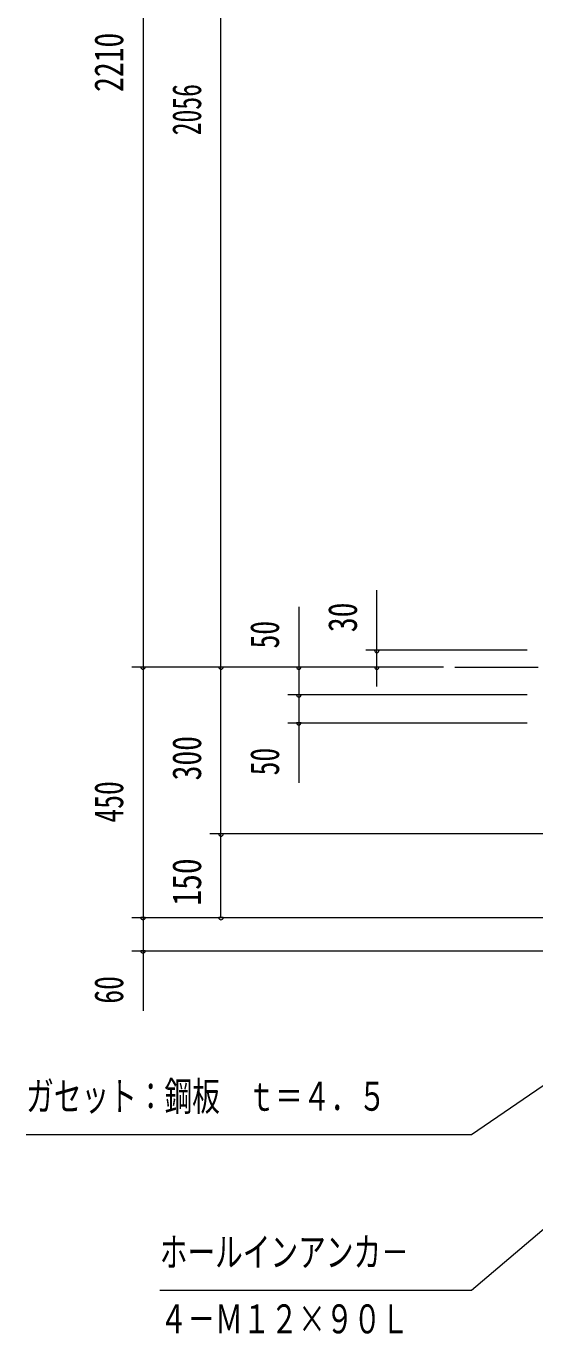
# Model space of a CAD drawing. Units: millimetres, scale not verified. Extents: x -23102 to 23102, y -10142 to 10142.
# Drawn here: x 11465 to 13750, y -1358 to 4516 of the extents above; entities that cross this region are included whole.
import ezdxf
from ezdxf.enums import TextEntityAlignment as Align

# ---------------------------------------------------------------- set-up
doc = ezdxf.new("R2010")
doc.units = ezdxf.units.MM
doc.header["$LTSCALE"] = 40
doc.layers.add('0-6_2-0BOLD', color=7, linetype='Continuous', lineweight=18)
doc.layers.add('0-A_2-5DIM', color=3, linetype='Continuous', lineweight=18)
doc.styles.add('ＭＳ ゴシック', font='')
doc.styles.get('ＭＳ ゴシック').set_extended_font_data('MS Gothic')

msp = doc.modelspace()

# ---------------------------------------------------------------- linework, layer by layer
at = {"layer": '0-6_2-0BOLD'}
msp.add_line((13390.45, 1637.43), (13765.46, 1637.43), dxfattribs=at)
at = {"layer": '0-A_2-5DIM'}
for p, q in [((11990.45, 7162.43), (11990.45, 92.44)), ((12340.45, 512.44), (12340.45, 7162.43)), ((13040.45, 1550.46), (13040.45, 1982.43)), ((12690.45, 1907.43), (12690.45, 1117.43)), ((13715.46, 1712.43), (12990.45, 1712.43)), ((13050.45, 1712.43), (13030.45, 1712.43)), ((13340.45, 1637.43), (11940.45, 1637.43)), ((12000.45, 1637.43), (11980.45, 1637.43)), ((12350.45, 1637.43), (12330.45, 1637.43)), ((12700.45, 1637.43), (12680.45, 1637.43)), ((13050.45, 1637.43), (13030.45, 1637.43)), ((13715.46, 1512.43), (12640.45, 1512.43)), ((12700.45, 1512.43), (12680.45, 1512.43)), ((12640.45, 1387.43), (13715.46, 1387.43)), ((12700.45, 1387.43), (12680.45, 1387.43)), ((15190.46, 887.43), (12290.45, 887.43)), ((12350.45, 887.43), (12330.45, 887.43)), ((15941.95, 937.8), (13465.46, -1162.57)), ((11940.45, 512.44), (15190.46, 512.44)), ((12000.45, 512.43), (11980.45, 512.43)), ((12350.45, 512.43), (12330.45, 512.43)), ((11940.45, 362.44), (15190.46, 362.44)), ((12000.45, 362.44), (11980.45, 362.44)), ((13465.46, -1162.57), (12065.46, -1162.57))]:
    msp.add_line(p, q, dxfattribs=at)
msp.add_lwpolyline([(11465.46, -462.57), (13465.46, -462.57), (15970.6, 1250.19)], dxfattribs=at)
for centre in [(13040.45, 1712.43), (11990.45, 1637.43), (12340.45, 1637.43), (12690.45, 1637.43), (13040.45, 1637.43), (12690.45, 1512.43), (12690.45, 1387.43), (12340.45, 887.43), (11990.45, 512.43), (12340.45, 512.43), (11990.45, 362.44)]:
    msp.add_arc(centre, 10, 180, 0, dxfattribs=at)

# ---------------------------------------------------------------- texts
at = {"layer": '0-A_2-5DIM', "color": 7, "style": 'ＭＳ ゴシック'}
for s, width, p in [('2210', 0.75, (11940.45, 4220.84)), ('2056', 0.65, (12290.45, 4025.77)), ('30', 0.75, (12990.45, 1794.12)), ('50', 0.7, (12640.45, 1720.71)), ('300', 0.75, (12290.45, 1128.33)), ('50', 0.7, (12640.45, 1150.71)), ('450', 0.7, (11940.45, 938.55)), ('150', 0.8, (12290.45, 565.45)), ('60', 0.7, (11940.45, 125.32))]:
    msp.add_text(s, height=130.2, rotation=90, dxfattribs=dict(at, width=width)).set_placement(p, align=Align.BOTTOM_LEFT)
at = {"layer": '0-A_2-5DIM', "color": 7, "style": 'ＭＳ ゴシック', "width": 0.7}
for s, p in [('ガセット：鋼板\u3000ｔ＝４．５', (11465.43, -394.78)), ('ホールインアンカ－', (12065.43, -1094.78)), ('４－Ｍ１２×９０Ｌ', (12065.43, -1394.78))]:
    msp.add_text(s, height=130.2, dxfattribs=at).set_placement(p, align=Align.BOTTOM_LEFT)

doc.saveas('drawing.dxf')
